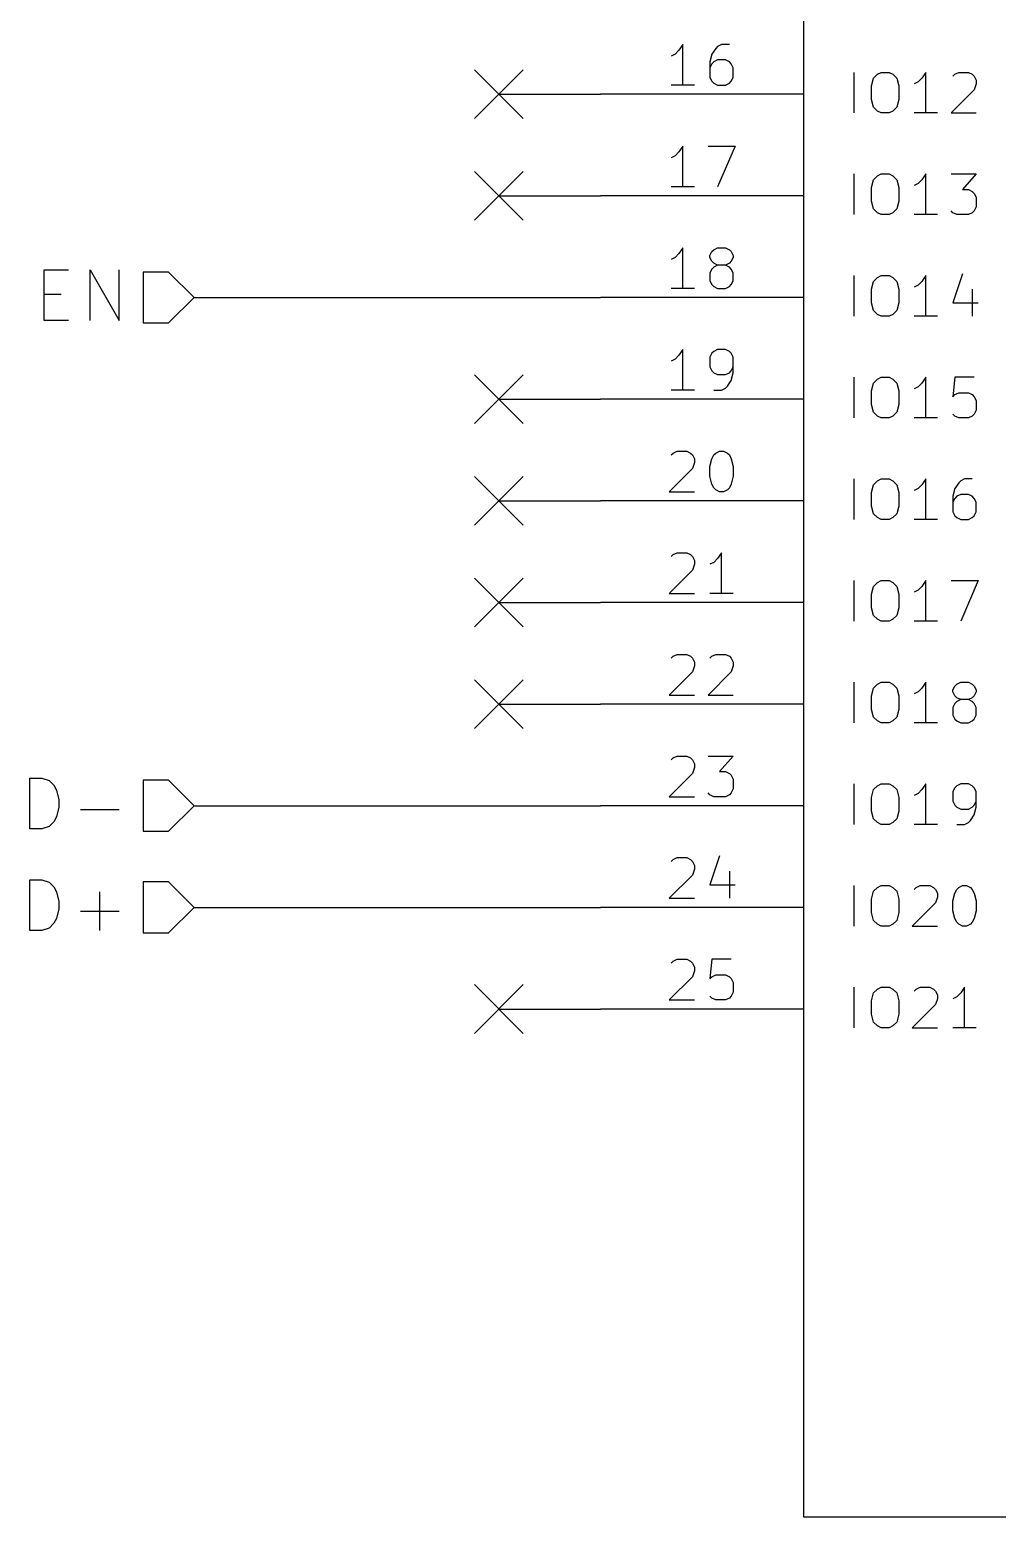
# Model space of a CAD drawing. Extents: x 0.4 to 11.3, y -7.9 to -0.4.
# Drawn here: x 4.638 to 5.59, y -5.6 to -4.137 of the extents above; entities that cross this region are included whole.
import ezdxf

# ---------------------------------------------------------------- set-up
doc = ezdxf.new("R2010")
doc.units = 0
doc.header["$MEASUREMENT"] = 0
for name, color, linetype in [('BLUE2', 5, 'CONTINUOUS'), ('BROWN2', 54, 'CONTINUOUS'), ('CYAN2', 4, 'CONTINUOUS'), ('GREEN3', 91, 'CONTINUOUS'), ('LYELLOW', 51, 'CONTINUOUS'), ('RED2', 1, 'CONTINUOUS'), ('RED3', 11, 'CONTINUOUS')]:
    doc.layers.add(name, color=color, linetype=linetype)

msp = doc.modelspace()

# ---------------------------------------------------------------- linework, layer by layer
at = {"layer": 'BLUE2', "linetype": 'CONTINUOUS'}
for p, q in [((5.076, -4.176), (5.124, -4.224)), ((5.124, -4.176), (5.076, -4.224)), ((5.076, -4.276), (5.124, -4.324)), ((5.124, -4.276), (5.076, -4.324)), ((5.076, -4.476), (5.124, -4.524)), ((5.124, -4.476), (5.076, -4.524)), ((5.076, -4.576), (5.124, -4.624)), ((5.124, -4.576), (5.076, -4.624)), ((5.076, -4.676), (5.124, -4.724)), ((5.124, -4.676), (5.076, -4.724)), ((5.076, -4.776), (5.124, -4.824)), ((5.124, -4.776), (5.076, -4.824)), ((5.076, -5.076), (5.124, -5.124)), ((5.124, -5.076), (5.076, -5.124))]:
    msp.add_line(p, q, dxfattribs=at)
at = {"layer": 'BROWN2', "linetype": 'CONTINUOUS'}
for p, q in [((4.6527, -4.4228), (4.6527, -4.3728)), ((4.6527, -4.3728), (4.6765, -4.3728)), ((4.6979, -4.4228), (4.6979, -4.3728)), ((4.6979, -4.3728), (4.7265, -4.4228)), ((4.7265, -4.4228), (4.7265, -4.3728)), ((4.775, -4.375), (4.75, -4.375)), ((4.75, -4.375), (4.75, -4.425)), ((4.8, -4.4), (4.775, -4.375)), ((4.6527, -4.3966), (4.6693, -4.3966)), ((4.775, -4.425), (4.8, -4.4)), ((4.6765, -4.4228), (4.6527, -4.4228)), ((4.75, -4.425), (4.775, -4.425)), ((4.6384, -4.9228), (4.6384, -4.8728)), ((4.6384, -4.8728), (4.6503, -4.8728)), ((4.6503, -4.8728), (4.6574, -4.8752)), ((4.6574, -4.8752), (4.6622, -4.8799)), ((4.6622, -4.8799), (4.6646, -4.8847)), ((4.6646, -4.8847), (4.667, -4.8942)), ((4.775, -4.875), (4.75, -4.875)), ((4.75, -4.875), (4.75, -4.925)), ((4.8, -4.9), (4.775, -4.875)), ((4.667, -4.9014), (4.6646, -4.9109)), ((4.667, -4.8942), (4.667, -4.9014)), ((4.775, -4.925), (4.8, -4.9)), ((4.6622, -4.9157), (4.6574, -4.9204)), ((4.6646, -4.9109), (4.6622, -4.9157)), ((4.6884, -4.9038), (4.7265, -4.9038)), ((4.6503, -4.9228), (4.6384, -4.9228)), ((4.6574, -4.9204), (4.6503, -4.9228)), ((4.75, -4.925), (4.775, -4.925)), ((4.6384, -5.0228), (4.6384, -4.9728)), ((4.6384, -4.9728), (4.6503, -4.9728)), ((4.6503, -4.9728), (4.6574, -4.9752)), ((4.6574, -4.9752), (4.6622, -4.9799)), ((4.775, -4.975), (4.75, -4.975)), ((4.75, -4.975), (4.75, -5.025)), ((4.8, -5), (4.775, -4.975)), ((4.6622, -4.9799), (4.6646, -4.9847)), ((4.6646, -4.9847), (4.667, -4.9942)), ((4.7074, -5.0228), (4.7074, -4.9847)), ((4.667, -5.0014), (4.6646, -5.0109)), ((4.667, -4.9942), (4.667, -5.0014)), ((4.6884, -5.0038), (4.7265, -5.0038)), ((4.775, -5.025), (4.8, -5)), ((4.6622, -5.0157), (4.6574, -5.0204)), ((4.6646, -5.0109), (4.6622, -5.0157)), ((4.6503, -5.0228), (4.6384, -5.0228)), ((4.6574, -5.0204), (4.6503, -5.0228)), ((4.75, -5.025), (4.775, -5.025))]:
    msp.add_line(p, q, dxfattribs=at)
at = {"layer": 'CYAN2', "linetype": 'CONTINUOUS'}
for p, q in [((5.4495, -4.2185), (5.4495, -4.1785)), ((5.4667, -4.1918), (5.4686, -4.1842)), ((5.4686, -4.1842), (5.4724, -4.1804)), ((5.4724, -4.1804), (5.4762, -4.1785)), ((5.4762, -4.1785), (5.4838, -4.1785)), ((5.4838, -4.1785), (5.4876, -4.1804)), ((5.4876, -4.1804), (5.4914, -4.1842)), ((5.4914, -4.1842), (5.4933, -4.1918)), ((5.5162, -4.1842), (5.5124, -4.188)), ((5.52, -4.1785), (5.5162, -4.1842)), ((5.52, -4.2185), (5.52, -4.1785)), ((5.5467, -4.1823), (5.5486, -4.1804)), ((5.5486, -4.1804), (5.5524, -4.1785)), ((5.5524, -4.1785), (5.5619, -4.1785)), ((5.5619, -4.1785), (5.5657, -4.1804)), ((5.5657, -4.1804), (5.5676, -4.1823)), ((5.5676, -4.1823), (5.5695, -4.1861)), ((5.4667, -4.2052), (5.4667, -4.1918)), ((5.4933, -4.1918), (5.4933, -4.2052)), ((5.5124, -4.188), (5.5086, -4.1899)), ((5.5676, -4.1956), (5.5448, -4.2185)), ((5.5695, -4.1899), (5.5676, -4.1956)), ((5.5695, -4.1861), (5.5695, -4.1899)), ((5.4686, -4.2128), (5.4667, -4.2052)), ((5.4724, -4.2166), (5.4686, -4.2128)), ((5.4914, -4.2128), (5.4876, -4.2166)), ((5.4933, -4.2052), (5.4914, -4.2128)), ((5.4762, -4.2185), (5.4724, -4.2166)), ((5.4838, -4.2185), (5.4762, -4.2185)), ((5.4876, -4.2166), (5.4838, -4.2185)), ((5.5314, -4.2185), (5.5086, -4.2185)), ((5.5448, -4.2185), (5.5695, -4.2185)), ((5.4495, -4.3185), (5.4495, -4.2785)), ((5.4667, -4.2918), (5.4686, -4.2842)), ((5.4686, -4.2842), (5.4724, -4.2804)), ((5.4724, -4.2804), (5.4762, -4.2785)), ((5.4762, -4.2785), (5.4838, -4.2785)), ((5.4838, -4.2785), (5.4876, -4.2804)), ((5.4876, -4.2804), (5.4914, -4.2842)), ((5.4914, -4.2842), (5.4933, -4.2918)), ((5.5162, -4.2842), (5.5124, -4.288)), ((5.52, -4.2785), (5.5162, -4.2842)), ((5.52, -4.3185), (5.52, -4.2785)), ((5.5448, -4.2785), (5.5695, -4.2785)), ((5.5695, -4.2785), (5.5562, -4.2937)), ((5.4667, -4.3052), (5.4667, -4.2918)), ((5.4933, -4.2918), (5.4933, -4.3052)), ((5.5124, -4.288), (5.5086, -4.2899)), ((5.5562, -4.2937), (5.5619, -4.2937)), ((5.5619, -4.2937), (5.5657, -4.2956)), ((5.5657, -4.2956), (5.5676, -4.2976)), ((5.5676, -4.2976), (5.5695, -4.3014)), ((5.5695, -4.3014), (5.5695, -4.3109)), ((5.4686, -4.3128), (5.4667, -4.3052)), ((5.4724, -4.3166), (5.4686, -4.3128)), ((5.4762, -4.3185), (5.4724, -4.3166)), ((5.4876, -4.3166), (5.4838, -4.3185)), ((5.4914, -4.3128), (5.4876, -4.3166)), ((5.4933, -4.3052), (5.4914, -4.3128)), ((5.5467, -4.3166), (5.5448, -4.3147)), ((5.5505, -4.3185), (5.5467, -4.3166)), ((5.5657, -4.3166), (5.5619, -4.3185)), ((5.5676, -4.3147), (5.5657, -4.3166)), ((5.5695, -4.3109), (5.5676, -4.3147)), ((5.4838, -4.3185), (5.4762, -4.3185)), ((5.5314, -4.3185), (5.5086, -4.3185)), ((5.5619, -4.3185), (5.5505, -4.3185)), ((5.4495, -4.4185), (5.4495, -4.3785)), ((5.4667, -4.3918), (5.4686, -4.3842)), ((5.4686, -4.3842), (5.4724, -4.3804)), ((5.4724, -4.3804), (5.4762, -4.3785)), ((5.4762, -4.3785), (5.4838, -4.3785)), ((5.4838, -4.3785), (5.4876, -4.3804)), ((5.4876, -4.3804), (5.4914, -4.3842)), ((5.4914, -4.3842), (5.4933, -4.3918)), ((5.5124, -4.388), (5.5086, -4.3899)), ((5.5162, -4.3842), (5.5124, -4.388)), ((5.52, -4.3785), (5.5162, -4.3842)), ((5.52, -4.4185), (5.52, -4.3785)), ((5.5562, -4.3766), (5.5467, -4.4052)), ((5.4667, -4.4052), (5.4667, -4.3918)), ((5.4933, -4.3918), (5.4933, -4.4052)), ((5.5657, -4.3918), (5.5657, -4.4185)), ((5.4686, -4.4128), (5.4667, -4.4052)), ((5.4724, -4.4166), (5.4686, -4.4128)), ((5.4762, -4.4185), (5.4724, -4.4166)), ((5.4838, -4.4185), (5.4762, -4.4185)), ((5.4876, -4.4166), (5.4838, -4.4185)), ((5.4914, -4.4128), (5.4876, -4.4166)), ((5.4933, -4.4052), (5.4914, -4.4128)), ((5.5314, -4.4185), (5.5086, -4.4185)), ((5.5467, -4.4052), (5.5714, -4.4052)), ((5.4495, -4.5185), (5.4495, -4.4785)), ((5.4667, -4.4918), (5.4686, -4.4842)), ((5.4667, -4.5052), (5.4667, -4.4918)), ((5.4686, -4.4842), (5.4724, -4.4804)), ((5.4724, -4.4804), (5.4762, -4.4785)), ((5.4762, -4.4785), (5.4838, -4.4785)), ((5.4838, -4.4785), (5.4876, -4.4804)), ((5.4876, -4.4804), (5.4914, -4.4842)), ((5.4914, -4.4842), (5.4933, -4.4918)), ((5.4933, -4.4918), (5.4933, -4.5052)), ((5.5124, -4.488), (5.5086, -4.4899)), ((5.5162, -4.4842), (5.5124, -4.488)), ((5.52, -4.4785), (5.5162, -4.4842)), ((5.52, -4.5185), (5.52, -4.4785)), ((5.5486, -4.4785), (5.5467, -4.4976)), ((5.5676, -4.4785), (5.5486, -4.4785)), ((5.4686, -4.5128), (5.4667, -4.5052)), ((5.4933, -4.5052), (5.4914, -4.5128)), ((5.5467, -4.4976), (5.5486, -4.4956)), ((5.5486, -4.4956), (5.5524, -4.4937)), ((5.5524, -4.4937), (5.5619, -4.4937)), ((5.5619, -4.4937), (5.5657, -4.4956)), ((5.5657, -4.4956), (5.5676, -4.4976)), ((5.5676, -4.4976), (5.5695, -4.5014)), ((5.5695, -4.5014), (5.5695, -4.5109)), ((5.4724, -4.5166), (5.4686, -4.5128)), ((5.4762, -4.5185), (5.4724, -4.5166)), ((5.4838, -4.5185), (5.4762, -4.5185)), ((5.4876, -4.5166), (5.4838, -4.5185)), ((5.4914, -4.5128), (5.4876, -4.5166)), ((5.5314, -4.5185), (5.5086, -4.5185)), ((5.5486, -4.5166), (5.5467, -4.5147)), ((5.5524, -4.5185), (5.5486, -4.5166)), ((5.5619, -4.5185), (5.5524, -4.5185)), ((5.5657, -4.5166), (5.5619, -4.5185)), ((5.5676, -4.5147), (5.5657, -4.5166)), ((5.5695, -4.5109), (5.5676, -4.5147)), ((5.4495, -4.6185), (5.4495, -4.5785)), ((5.4686, -4.5842), (5.4724, -4.5804)), ((5.4724, -4.5804), (5.4762, -4.5785)), ((5.4762, -4.5785), (5.4838, -4.5785)), ((5.4838, -4.5785), (5.4876, -4.5804)), ((5.4876, -4.5804), (5.4914, -4.5842)), ((5.52, -4.5785), (5.5162, -4.5842)), ((5.52, -4.6185), (5.52, -4.5785)), ((5.5543, -4.5804), (5.5524, -4.5823)), ((5.5581, -4.5785), (5.5543, -4.5804)), ((5.5657, -4.5785), (5.5581, -4.5785)), ((5.4667, -4.5918), (5.4686, -4.5842)), ((5.4667, -4.6052), (5.4667, -4.5918)), ((5.4914, -4.5842), (5.4933, -4.5918)), ((5.4933, -4.5918), (5.4933, -4.6052)), ((5.5124, -4.588), (5.5086, -4.5899)), ((5.5162, -4.5842), (5.5124, -4.588)), ((5.5486, -4.588), (5.5467, -4.5956)), ((5.5524, -4.5823), (5.5486, -4.588)), ((5.5543, -4.5937), (5.5505, -4.5956)), ((5.5619, -4.5937), (5.5543, -4.5937)), ((5.5657, -4.5956), (5.5619, -4.5937)), ((5.4686, -4.6128), (5.4667, -4.6052)), ((5.4933, -4.6052), (5.4914, -4.6128)), ((5.5467, -4.5956), (5.5467, -4.6109)), ((5.5486, -4.5976), (5.5467, -4.6014)), ((5.5505, -4.5956), (5.5486, -4.5976)), ((5.5676, -4.5976), (5.5657, -4.5956)), ((5.5695, -4.6014), (5.5676, -4.5976)), ((5.5695, -4.6109), (5.5695, -4.6014)), ((5.4724, -4.6166), (5.4686, -4.6128)), ((5.4762, -4.6185), (5.4724, -4.6166)), ((5.4838, -4.6185), (5.4762, -4.6185)), ((5.4876, -4.6166), (5.4838, -4.6185)), ((5.4914, -4.6128), (5.4876, -4.6166)), ((5.5314, -4.6185), (5.5086, -4.6185)), ((5.5467, -4.6109), (5.5486, -4.6147)), ((5.5486, -4.6147), (5.5505, -4.6166)), ((5.5505, -4.6166), (5.5543, -4.6185)), ((5.5543, -4.6185), (5.5619, -4.6185)), ((5.5619, -4.6185), (5.5657, -4.6166)), ((5.5657, -4.6166), (5.5676, -4.6147)), ((5.5676, -4.6147), (5.5695, -4.6109)), ((5.4495, -4.7185), (5.4495, -4.6785)), ((5.4686, -4.6842), (5.4724, -4.6804)), ((5.4724, -4.6804), (5.4762, -4.6785)), ((5.4762, -4.6785), (5.4838, -4.6785)), ((5.4838, -4.6785), (5.4876, -4.6804)), ((5.4876, -4.6804), (5.4914, -4.6842)), ((5.52, -4.6785), (5.5162, -4.6842)), ((5.52, -4.7185), (5.52, -4.6785)), ((5.5448, -4.6785), (5.5714, -4.6785)), ((5.5714, -4.6785), (5.5543, -4.7185)), ((5.4667, -4.6918), (5.4686, -4.6842)), ((5.4667, -4.7052), (5.4667, -4.6918)), ((5.4914, -4.6842), (5.4933, -4.6918)), ((5.4933, -4.6918), (5.4933, -4.7052)), ((5.5124, -4.688), (5.5086, -4.6899)), ((5.5162, -4.6842), (5.5124, -4.688)), ((5.4686, -4.7128), (5.4667, -4.7052)), ((5.4933, -4.7052), (5.4914, -4.7128)), ((5.4724, -4.7166), (5.4686, -4.7128)), ((5.4762, -4.7185), (5.4724, -4.7166)), ((5.4838, -4.7185), (5.4762, -4.7185)), ((5.4876, -4.7166), (5.4838, -4.7185)), ((5.4914, -4.7128), (5.4876, -4.7166)), ((5.5314, -4.7185), (5.5086, -4.7185)), ((5.4495, -4.8185), (5.4495, -4.7785)), ((5.4667, -4.7918), (5.4686, -4.7842)), ((5.4686, -4.7842), (5.4724, -4.7804)), ((5.4724, -4.7804), (5.4762, -4.7785)), ((5.4762, -4.7785), (5.4838, -4.7785)), ((5.4838, -4.7785), (5.4876, -4.7804)), ((5.4876, -4.7804), (5.4914, -4.7842)), ((5.4914, -4.7842), (5.4933, -4.7918)), ((5.5162, -4.7842), (5.5124, -4.788)), ((5.52, -4.7785), (5.5162, -4.7842)), ((5.52, -4.8185), (5.52, -4.7785)), ((5.5467, -4.7861), (5.5486, -4.7823)), ((5.5486, -4.7823), (5.5505, -4.7804)), ((5.5505, -4.7804), (5.5543, -4.7785)), ((5.5543, -4.7785), (5.5619, -4.7785)), ((5.5619, -4.7785), (5.5657, -4.7804)), ((5.5657, -4.7804), (5.5676, -4.7823)), ((5.5676, -4.7823), (5.5695, -4.7861)), ((5.4667, -4.8052), (5.4667, -4.7918)), ((5.4933, -4.7918), (5.4933, -4.8052)), ((5.5124, -4.788), (5.5086, -4.7899)), ((5.5467, -4.788), (5.5467, -4.7861)), ((5.5486, -4.7918), (5.5467, -4.788)), ((5.5486, -4.7995), (5.5467, -4.8033)), ((5.5505, -4.7937), (5.5486, -4.7918)), ((5.5505, -4.7976), (5.5486, -4.7995)), ((5.5543, -4.7956), (5.5505, -4.7937)), ((5.5543, -4.7956), (5.5505, -4.7976)), ((5.5619, -4.7956), (5.5543, -4.7956)), ((5.5657, -4.7937), (5.5619, -4.7956)), ((5.5657, -4.7976), (5.5619, -4.7956)), ((5.5676, -4.7918), (5.5657, -4.7937)), ((5.5676, -4.7995), (5.5657, -4.7976)), ((5.5695, -4.788), (5.5676, -4.7918)), ((5.5695, -4.8033), (5.5676, -4.7995)), ((5.5695, -4.7861), (5.5695, -4.788)), ((5.4686, -4.8128), (5.4667, -4.8052)), ((5.4724, -4.8166), (5.4686, -4.8128)), ((5.4914, -4.8128), (5.4876, -4.8166)), ((5.4933, -4.8052), (5.4914, -4.8128)), ((5.5467, -4.8033), (5.5467, -4.8109)), ((5.5467, -4.8109), (5.5486, -4.8147)), ((5.5676, -4.8147), (5.5695, -4.8109)), ((5.5695, -4.8109), (5.5695, -4.8033)), ((5.4762, -4.8185), (5.4724, -4.8166)), ((5.4838, -4.8185), (5.4762, -4.8185)), ((5.4876, -4.8166), (5.4838, -4.8185)), ((5.5314, -4.8185), (5.5086, -4.8185)), ((5.5486, -4.8147), (5.5505, -4.8166)), ((5.5505, -4.8166), (5.5543, -4.8185)), ((5.5543, -4.8185), (5.5619, -4.8185)), ((5.5619, -4.8185), (5.5657, -4.8166)), ((5.5657, -4.8166), (5.5676, -4.8147)), ((5.4495, -4.9185), (5.4495, -4.8785)), ((5.4667, -4.8918), (5.4686, -4.8842)), ((5.4686, -4.8842), (5.4724, -4.8804)), ((5.4724, -4.8804), (5.4762, -4.8785)), ((5.4762, -4.8785), (5.4838, -4.8785)), ((5.4838, -4.8785), (5.4876, -4.8804)), ((5.4876, -4.8804), (5.4914, -4.8842)), ((5.4914, -4.8842), (5.4933, -4.8918)), ((5.5162, -4.8842), (5.5124, -4.888)), ((5.52, -4.8785), (5.5162, -4.8842)), ((5.52, -4.9185), (5.52, -4.8785)), ((5.5486, -4.8823), (5.5467, -4.8861)), ((5.5467, -4.8861), (5.5467, -4.8956)), ((5.5505, -4.8804), (5.5486, -4.8823)), ((5.5543, -4.8785), (5.5505, -4.8804)), ((5.5619, -4.8785), (5.5543, -4.8785)), ((5.5657, -4.8804), (5.5619, -4.8785)), ((5.5676, -4.8823), (5.5657, -4.8804)), ((5.5695, -4.8861), (5.5676, -4.8823)), ((5.5695, -4.9014), (5.5695, -4.8861)), ((5.4667, -4.9052), (5.4667, -4.8918)), ((5.4933, -4.8918), (5.4933, -4.9052)), ((5.5124, -4.888), (5.5086, -4.8899)), ((5.5467, -4.8956), (5.5486, -4.8995)), ((5.5486, -4.8995), (5.5505, -4.9014)), ((5.5505, -4.9014), (5.5543, -4.9033)), ((5.5619, -4.9033), (5.5657, -4.9014)), ((5.5657, -4.9014), (5.5676, -4.8995)), ((5.5676, -4.8995), (5.5695, -4.8956)), ((5.5676, -4.909), (5.5695, -4.9014)), ((5.4686, -4.9128), (5.4667, -4.9052)), ((5.4724, -4.9166), (5.4686, -4.9128)), ((5.4762, -4.9185), (5.4724, -4.9166)), ((5.4876, -4.9166), (5.4838, -4.9185)), ((5.4914, -4.9128), (5.4876, -4.9166)), ((5.4933, -4.9052), (5.4914, -4.9128)), ((5.5543, -4.9033), (5.5619, -4.9033)), ((5.5581, -4.9185), (5.5619, -4.9166)), ((5.5619, -4.9166), (5.5638, -4.9147)), ((5.5638, -4.9147), (5.5676, -4.909)), ((5.4838, -4.9185), (5.4762, -4.9185)), ((5.5314, -4.9185), (5.5086, -4.9185)), ((5.5505, -4.9185), (5.5581, -4.9185)), ((5.4495, -5.0185), (5.4495, -4.9785)), ((5.4667, -4.9918), (5.4686, -4.9842)), ((5.4686, -4.9842), (5.4724, -4.9804)), ((5.4724, -4.9804), (5.4762, -4.9785)), ((5.4762, -4.9785), (5.4838, -4.9785)), ((5.4838, -4.9785), (5.4876, -4.9804)), ((5.4876, -4.9804), (5.4914, -4.9842)), ((5.4914, -4.9842), (5.4933, -4.9918)), ((5.5086, -4.9823), (5.5105, -4.9804)), ((5.5105, -4.9804), (5.5143, -4.9785)), ((5.5143, -4.9785), (5.5238, -4.9785)), ((5.5238, -4.9785), (5.5276, -4.9804)), ((5.5276, -4.9804), (5.5295, -4.9823)), ((5.5295, -4.9823), (5.5314, -4.9861)), ((5.5314, -4.9899), (5.5295, -4.9956)), ((5.5314, -4.9861), (5.5314, -4.9899)), ((5.5467, -4.9937), (5.5486, -4.9861)), ((5.5486, -4.9861), (5.5505, -4.9823)), ((5.5505, -4.9823), (5.5524, -4.9804)), ((5.5524, -4.9804), (5.5562, -4.9785)), ((5.5562, -4.9785), (5.56, -4.9785)), ((5.56, -4.9785), (5.5638, -4.9804)), ((5.5638, -4.9804), (5.5657, -4.9823)), ((5.5657, -4.9823), (5.5676, -4.9861)), ((5.5676, -4.9861), (5.5695, -4.9937)), ((5.4667, -5.0052), (5.4667, -4.9918)), ((5.4933, -4.9918), (5.4933, -5.0052)), ((5.5295, -4.9956), (5.5067, -5.0185)), ((5.5467, -5.0033), (5.5467, -4.9937)), ((5.5486, -5.0109), (5.5467, -5.0033)), ((5.5695, -5.0033), (5.5676, -5.0109)), ((5.5695, -4.9937), (5.5695, -5.0033)), ((5.4686, -5.0128), (5.4667, -5.0052)), ((5.4724, -5.0166), (5.4686, -5.0128)), ((5.4762, -5.0185), (5.4724, -5.0166)), ((5.4838, -5.0185), (5.4762, -5.0185)), ((5.4876, -5.0166), (5.4838, -5.0185)), ((5.4914, -5.0128), (5.4876, -5.0166)), ((5.4933, -5.0052), (5.4914, -5.0128)), ((5.5067, -5.0185), (5.5314, -5.0185)), ((5.5505, -5.0147), (5.5486, -5.0109)), ((5.5524, -5.0166), (5.5505, -5.0147)), ((5.5562, -5.0185), (5.5524, -5.0166)), ((5.56, -5.0185), (5.5562, -5.0185)), ((5.5638, -5.0166), (5.56, -5.0185)), ((5.5657, -5.0147), (5.5638, -5.0166)), ((5.5676, -5.0109), (5.5657, -5.0147)), ((5.4495, -5.1185), (5.4495, -5.0785)), ((5.4667, -5.0918), (5.4686, -5.0842)), ((5.4667, -5.1052), (5.4667, -5.0918)), ((5.4686, -5.0842), (5.4724, -5.0804)), ((5.4724, -5.0804), (5.4762, -5.0785)), ((5.4762, -5.0785), (5.4838, -5.0785)), ((5.4838, -5.0785), (5.4876, -5.0804)), ((5.4876, -5.0804), (5.4914, -5.0842)), ((5.4914, -5.0842), (5.4933, -5.0918)), ((5.4933, -5.0918), (5.4933, -5.1052)), ((5.5086, -5.0823), (5.5105, -5.0804)), ((5.5105, -5.0804), (5.5143, -5.0785)), ((5.5143, -5.0785), (5.5238, -5.0785)), ((5.5238, -5.0785), (5.5276, -5.0804)), ((5.5276, -5.0804), (5.5295, -5.0823)), ((5.5295, -5.0823), (5.5314, -5.0861)), ((5.5314, -5.0899), (5.5295, -5.0956)), ((5.5314, -5.0861), (5.5314, -5.0899)), ((5.5505, -5.088), (5.5467, -5.0899)), ((5.5543, -5.0842), (5.5505, -5.088)), ((5.5581, -5.0785), (5.5543, -5.0842)), ((5.5581, -5.1185), (5.5581, -5.0785)), ((5.4686, -5.1128), (5.4667, -5.1052)), ((5.4933, -5.1052), (5.4914, -5.1128)), ((5.5295, -5.0956), (5.5067, -5.1185)), ((5.4724, -5.1166), (5.4686, -5.1128)), ((5.4762, -5.1185), (5.4724, -5.1166)), ((5.4838, -5.1185), (5.4762, -5.1185)), ((5.4876, -5.1166), (5.4838, -5.1185)), ((5.4914, -5.1128), (5.4876, -5.1166)), ((5.5067, -5.1185), (5.5314, -5.1185)), ((5.5695, -5.1185), (5.5467, -5.1185))]:
    msp.add_line(p, q, dxfattribs=at)
at = {"layer": 'GREEN3', "linetype": 'CONTINUOUS'}
for p, q in [((5.1, -4.2), (5.2, -4.2)), ((5.1, -4.3), (5.2, -4.3)), ((4.8, -4.4), (5.2, -4.4)), ((5.1, -4.5), (5.2, -4.5)), ((5.1, -4.6), (5.2, -4.6)), ((5.1, -4.7), (5.2, -4.7)), ((5.1, -4.8), (5.2, -4.8)), ((4.8, -4.9), (5.2, -4.9)), ((4.8, -5), (5.2, -5)), ((5.1, -5.1), (5.2, -5.1))]:
    msp.add_line(p, q, dxfattribs=at)
at = {"layer": 'LYELLOW', "linetype": 'CONTINUOUS'}
for p, q in [((5.4, -5.6), (5.4, -2.5)), ((6.2, -5.6), (5.4, -5.6))]:
    msp.add_line(p, q, dxfattribs=at)
at = {"layer": 'RED2', "linetype": 'CONTINUOUS'}
for p, q in [((5.4, -5.6), (5.4, -2.5)), ((5.4, -4.2), (5.2, -4.2)), ((5.4, -4.3), (5.2, -4.3)), ((5.4, -4.4), (5.2, -4.4)), ((5.4, -4.5), (5.2, -4.5)), ((5.4, -4.6), (5.2, -4.6)), ((5.4, -4.7), (5.2, -4.7)), ((5.4, -4.8), (5.2, -4.8)), ((5.4, -4.9), (5.2, -4.9)), ((5.4, -5), (5.2, -5)), ((5.4, -5.1), (5.2, -5.1)), ((6.2, -5.6), (5.4, -5.6))]:
    msp.add_line(p, q, dxfattribs=at)
at = {"layer": 'RED3', "linetype": 'CONTINUOUS'}
for p, q in [((5.281, -4.1511), (5.2771, -4.1568)), ((5.281, -4.1911), (5.281, -4.1511)), ((5.3133, -4.1549), (5.3095, -4.1606)), ((5.3152, -4.153), (5.3133, -4.1549)), ((5.319, -4.1511), (5.3152, -4.153)), ((5.3267, -4.1511), (5.319, -4.1511)), ((5.2733, -4.1606), (5.2695, -4.1625)), ((5.2771, -4.1568), (5.2733, -4.1606)), ((5.3095, -4.1606), (5.3076, -4.1682)), ((5.3076, -4.1682), (5.3076, -4.1835)), ((5.3095, -4.1701), (5.3076, -4.174)), ((5.3114, -4.1682), (5.3095, -4.1701)), ((5.3152, -4.1663), (5.3114, -4.1682)), ((5.3229, -4.1663), (5.3152, -4.1663)), ((5.3267, -4.1682), (5.3229, -4.1663)), ((5.3286, -4.1701), (5.3267, -4.1682)), ((5.3305, -4.174), (5.3286, -4.1701)), ((5.3076, -4.1835), (5.3095, -4.1873)), ((5.3286, -4.1873), (5.3305, -4.1835)), ((5.3305, -4.1835), (5.3305, -4.174)), ((5.2924, -4.1911), (5.2695, -4.1911)), ((5.3095, -4.1873), (5.3114, -4.1892)), ((5.3114, -4.1892), (5.3152, -4.1911)), ((5.3152, -4.1911), (5.3229, -4.1911)), ((5.3229, -4.1911), (5.3267, -4.1892)), ((5.3267, -4.1892), (5.3286, -4.1873)), ((5.2771, -4.2568), (5.2733, -4.2606)), ((5.281, -4.2511), (5.2771, -4.2568)), ((5.281, -4.2911), (5.281, -4.2511)), ((5.3057, -4.2511), (5.3324, -4.2511)), ((5.3324, -4.2511), (5.3152, -4.2911)), ((5.2733, -4.2606), (5.2695, -4.2625)), ((5.2924, -4.2911), (5.2695, -4.2911)), ((5.2733, -4.3606), (5.2695, -4.3625)), ((5.2771, -4.3568), (5.2733, -4.3606)), ((5.281, -4.3511), (5.2771, -4.3568)), ((5.281, -4.3911), (5.281, -4.3511)), ((5.3076, -4.3587), (5.3095, -4.3549)), ((5.3076, -4.3606), (5.3076, -4.3587)), ((5.3095, -4.3644), (5.3076, -4.3606)), ((5.3095, -4.3549), (5.3114, -4.353)), ((5.3114, -4.353), (5.3152, -4.3511)), ((5.3152, -4.3511), (5.3229, -4.3511)), ((5.3229, -4.3511), (5.3267, -4.353)), ((5.3267, -4.353), (5.3286, -4.3549)), ((5.3286, -4.3549), (5.3305, -4.3587)), ((5.3305, -4.3606), (5.3286, -4.3644)), ((5.3305, -4.3587), (5.3305, -4.3606)), ((5.3095, -4.3721), (5.3076, -4.3759)), ((5.3114, -4.3663), (5.3095, -4.3644)), ((5.3114, -4.3701), (5.3095, -4.3721)), ((5.3152, -4.3682), (5.3114, -4.3663)), ((5.3152, -4.3682), (5.3114, -4.3701)), ((5.3229, -4.3682), (5.3152, -4.3682)), ((5.3267, -4.3663), (5.3229, -4.3682)), ((5.3267, -4.3701), (5.3229, -4.3682)), ((5.3286, -4.3644), (5.3267, -4.3663)), ((5.3286, -4.3721), (5.3267, -4.3701)), ((5.3305, -4.3759), (5.3286, -4.3721)), ((5.3076, -4.3759), (5.3076, -4.3835)), ((5.3076, -4.3835), (5.3095, -4.3873)), ((5.3095, -4.3873), (5.3114, -4.3892)), ((5.3114, -4.3892), (5.3152, -4.3911)), ((5.3229, -4.3911), (5.3267, -4.3892)), ((5.3267, -4.3892), (5.3286, -4.3873)), ((5.3286, -4.3873), (5.3305, -4.3835)), ((5.3305, -4.3835), (5.3305, -4.3759)), ((5.2924, -4.3911), (5.2695, -4.3911)), ((5.3152, -4.3911), (5.3229, -4.3911)), ((5.2733, -4.4606), (5.2695, -4.4625)), ((5.2771, -4.4568), (5.2733, -4.4606)), ((5.281, -4.4511), (5.2771, -4.4568)), ((5.281, -4.4911), (5.281, -4.4511)), ((5.3095, -4.4549), (5.3076, -4.4587)), ((5.3076, -4.4587), (5.3076, -4.4682)), ((5.3114, -4.453), (5.3095, -4.4549)), ((5.3152, -4.4511), (5.3114, -4.453)), ((5.3229, -4.4511), (5.3152, -4.4511)), ((5.3267, -4.453), (5.3229, -4.4511)), ((5.3286, -4.4549), (5.3267, -4.453)), ((5.3305, -4.4587), (5.3286, -4.4549)), ((5.3305, -4.474), (5.3305, -4.4587)), ((5.3076, -4.4682), (5.3095, -4.4721)), ((5.3095, -4.4721), (5.3114, -4.474)), ((5.3114, -4.474), (5.3152, -4.4759)), ((5.3152, -4.4759), (5.3229, -4.4759)), ((5.3229, -4.4759), (5.3267, -4.474)), ((5.3267, -4.474), (5.3286, -4.4721)), ((5.3286, -4.4721), (5.3305, -4.4682)), ((5.3286, -4.4816), (5.3305, -4.474)), ((5.2924, -4.4911), (5.2695, -4.4911)), ((5.3114, -4.4911), (5.319, -4.4911)), ((5.319, -4.4911), (5.3229, -4.4892)), ((5.3229, -4.4892), (5.3248, -4.4873)), ((5.3248, -4.4873), (5.3286, -4.4816)), ((5.2714, -4.553), (5.2752, -4.5511)), ((5.2752, -4.5511), (5.2848, -4.5511)), ((5.2848, -4.5511), (5.2886, -4.553)), ((5.3133, -4.553), (5.3171, -4.5511)), ((5.3171, -4.5511), (5.3209, -4.5511)), ((5.3209, -4.5511), (5.3248, -4.553)), ((5.2695, -4.5549), (5.2714, -4.553)), ((5.2886, -4.553), (5.2905, -4.5549)), ((5.2905, -4.5549), (5.2924, -4.5587)), ((5.2924, -4.5625), (5.2905, -4.5682)), ((5.2924, -4.5587), (5.2924, -4.5625)), ((5.3076, -4.5663), (5.3095, -4.5587)), ((5.3095, -4.5587), (5.3114, -4.5549)), ((5.3114, -4.5549), (5.3133, -4.553)), ((5.3248, -4.553), (5.3267, -4.5549)), ((5.3267, -4.5549), (5.3286, -4.5587)), ((5.3286, -4.5587), (5.3305, -4.5663)), ((5.2905, -4.5682), (5.2676, -4.5911)), ((5.3076, -4.5759), (5.3076, -4.5663)), ((5.3095, -4.5835), (5.3076, -4.5759)), ((5.3305, -4.5759), (5.3286, -4.5835)), ((5.3305, -4.5663), (5.3305, -4.5759)), ((5.2676, -4.5911), (5.2924, -4.5911)), ((5.3114, -4.5873), (5.3095, -4.5835)), ((5.3133, -4.5892), (5.3114, -4.5873)), ((5.3171, -4.5911), (5.3133, -4.5892)), ((5.3209, -4.5911), (5.3171, -4.5911)), ((5.3248, -4.5892), (5.3209, -4.5911)), ((5.3267, -4.5873), (5.3248, -4.5892)), ((5.3286, -4.5835), (5.3267, -4.5873)), ((5.2695, -4.6549), (5.2714, -4.653)), ((5.2714, -4.653), (5.2752, -4.6511)), ((5.2752, -4.6511), (5.2848, -4.6511)), ((5.2848, -4.6511), (5.2886, -4.653)), ((5.2886, -4.653), (5.2905, -4.6549)), ((5.319, -4.6511), (5.3152, -4.6568)), ((5.319, -4.6911), (5.319, -4.6511)), ((5.2905, -4.6549), (5.2924, -4.6587)), ((5.2924, -4.6625), (5.2905, -4.6682)), ((5.2924, -4.6587), (5.2924, -4.6625)), ((5.3114, -4.6606), (5.3076, -4.6625)), ((5.3152, -4.6568), (5.3114, -4.6606)), ((5.2905, -4.6682), (5.2676, -4.6911)), ((5.2676, -4.6911), (5.2924, -4.6911)), ((5.3305, -4.6911), (5.3076, -4.6911)), ((5.2695, -4.7549), (5.2714, -4.753)), ((5.2714, -4.753), (5.2752, -4.7511)), ((5.2752, -4.7511), (5.2848, -4.7511)), ((5.2848, -4.7511), (5.2886, -4.753)), ((5.2886, -4.753), (5.2905, -4.7549)), ((5.2905, -4.7549), (5.2924, -4.7587)), ((5.3076, -4.7549), (5.3095, -4.753)), ((5.3095, -4.753), (5.3133, -4.7511)), ((5.3133, -4.7511), (5.3229, -4.7511)), ((5.3229, -4.7511), (5.3267, -4.753)), ((5.3267, -4.753), (5.3286, -4.7549)), ((5.3286, -4.7549), (5.3305, -4.7587)), ((5.2905, -4.7682), (5.2676, -4.7911)), ((5.2924, -4.7625), (5.2905, -4.7682)), ((5.2924, -4.7587), (5.2924, -4.7625)), ((5.3286, -4.7682), (5.3057, -4.7911)), ((5.3305, -4.7625), (5.3286, -4.7682)), ((5.3305, -4.7587), (5.3305, -4.7625)), ((5.2676, -4.7911), (5.2924, -4.7911)), ((5.3057, -4.7911), (5.3305, -4.7911)), ((5.2695, -4.8549), (5.2714, -4.853)), ((5.2714, -4.853), (5.2752, -4.8511)), ((5.2752, -4.8511), (5.2848, -4.8511)), ((5.2848, -4.8511), (5.2886, -4.853)), ((5.2886, -4.853), (5.2905, -4.8549)), ((5.2905, -4.8549), (5.2924, -4.8587)), ((5.3057, -4.8511), (5.3305, -4.8511)), ((5.3305, -4.8511), (5.3171, -4.8663)), ((5.2905, -4.8682), (5.2676, -4.8911)), ((5.2924, -4.8625), (5.2905, -4.8682)), ((5.2924, -4.8587), (5.2924, -4.8625)), ((5.3171, -4.8663), (5.3229, -4.8663)), ((5.3229, -4.8663), (5.3267, -4.8682)), ((5.3267, -4.8682), (5.3286, -4.8701)), ((5.3286, -4.8701), (5.3305, -4.874)), ((5.3076, -4.8892), (5.3057, -4.8873)), ((5.3286, -4.8873), (5.3267, -4.8892)), ((5.3305, -4.8835), (5.3286, -4.8873)), ((5.3305, -4.874), (5.3305, -4.8835)), ((5.2676, -4.8911), (5.2924, -4.8911)), ((5.3114, -4.8911), (5.3076, -4.8892)), ((5.3229, -4.8911), (5.3114, -4.8911)), ((5.3267, -4.8892), (5.3229, -4.8911)), ((5.2695, -4.9549), (5.2714, -4.953)), ((5.2714, -4.953), (5.2752, -4.9511)), ((5.2752, -4.9511), (5.2848, -4.9511)), ((5.2848, -4.9511), (5.2886, -4.953)), ((5.2886, -4.953), (5.2905, -4.9549)), ((5.2905, -4.9549), (5.2924, -4.9587)), ((5.2924, -4.9587), (5.2924, -4.9625)), ((5.3171, -4.9492), (5.3076, -4.9778)), ((5.2905, -4.9682), (5.2676, -4.9911)), ((5.2924, -4.9625), (5.2905, -4.9682)), ((5.3267, -4.9644), (5.3267, -4.9911)), ((5.3076, -4.9778), (5.3324, -4.9778)), ((5.2676, -4.9911), (5.2924, -4.9911)), ((5.2695, -5.0549), (5.2714, -5.053)), ((5.2714, -5.053), (5.2752, -5.0511)), ((5.2752, -5.0511), (5.2848, -5.0511)), ((5.2848, -5.0511), (5.2886, -5.053)), ((5.2886, -5.053), (5.2905, -5.0549)), ((5.2905, -5.0549), (5.2924, -5.0587)), ((5.2924, -5.0625), (5.2905, -5.0682)), ((5.2924, -5.0587), (5.2924, -5.0625)), ((5.3095, -5.0511), (5.3076, -5.0701)), ((5.3286, -5.0511), (5.3095, -5.0511)), ((5.2905, -5.0682), (5.2676, -5.0911)), ((5.3076, -5.0701), (5.3095, -5.0682)), ((5.3095, -5.0682), (5.3133, -5.0663)), ((5.3133, -5.0663), (5.3229, -5.0663)), ((5.3229, -5.0663), (5.3267, -5.0682)), ((5.3267, -5.0682), (5.3286, -5.0701)), ((5.3286, -5.0701), (5.3305, -5.074)), ((5.3305, -5.074), (5.3305, -5.0835)), ((5.2676, -5.0911), (5.2924, -5.0911)), ((5.3095, -5.0892), (5.3076, -5.0873)), ((5.3133, -5.0911), (5.3095, -5.0892)), ((5.3229, -5.0911), (5.3133, -5.0911)), ((5.3267, -5.0892), (5.3229, -5.0911)), ((5.3286, -5.0873), (5.3267, -5.0892)), ((5.3305, -5.0835), (5.3286, -5.0873))]:
    msp.add_line(p, q, dxfattribs=at)

doc.saveas('drawing.dxf')
